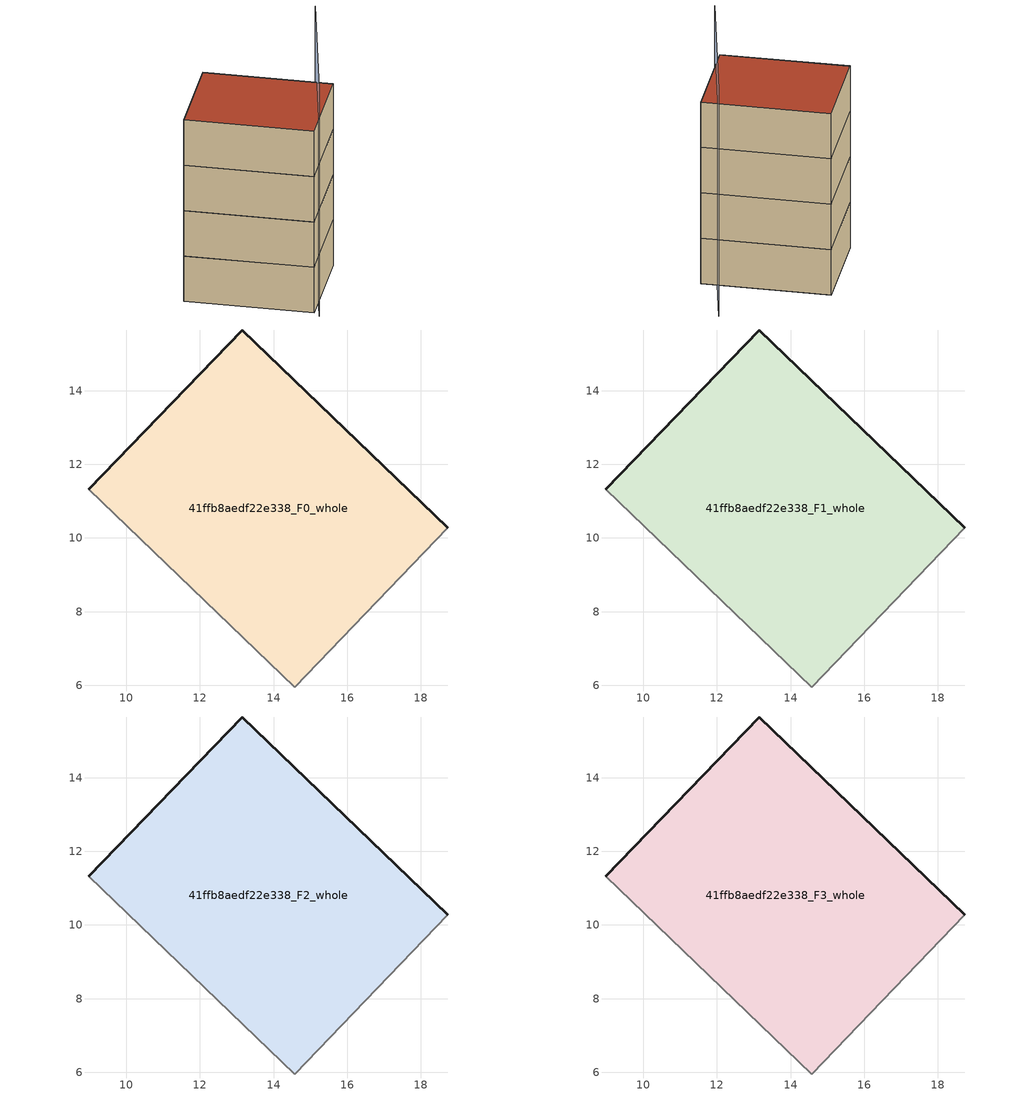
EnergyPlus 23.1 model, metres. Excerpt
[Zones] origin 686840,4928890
41ffb8aedf22e338_F0_whole
 floor ground (EU_floor_Construction): 14.57,5.96 18.72,10.28 13.15,15.64 8.98,11.32 z0
 wall outside (EU_wall_Construction): 8.98,11.32 13.15,15.64 18.72,10.28 z0:3
 wall adiabatic (EU_wall_Construction): 18.72,10.28 14.57,5.96 8.98,11.32 z0:3
41ffb8aedf22e338_F1_whole
 floor to 41ffb8aedf22e338_F0_whole (EU_floor_Construction): 14.57,5.96 18.72,10.28 13.15,15.64 8.98,11.32 z3
 wall outside (EU_wall_Construction): 8.98,11.32 13.15,15.64 18.72,10.28 z3:6
 wall adiabatic (EU_wall_Construction): 18.72,10.28 14.57,5.96 8.98,11.32 z3:6
41ffb8aedf22e338_F2_whole
 floor to 41ffb8aedf22e338_F1_whole (EU_floor_Construction): 14.57,5.96 18.72,10.28 13.15,15.64 8.98,11.32 z6
 wall outside (EU_wall_Construction): 8.98,11.32 13.15,15.64 18.72,10.28 z6:9
 wall adiabatic (EU_wall_Construction): 18.72,10.28 14.57,5.96 8.98,11.32 z6:9
41ffb8aedf22e338_F3_whole
 floor to 41ffb8aedf22e338_F2_whole (EU_floor_Construction): 14.57,5.96 18.72,10.28 13.15,15.64 8.98,11.32 z9
 wall outside (EU_wall_Construction): 8.98,11.32 13.15,15.64 18.72,10.28 z9:12
 wall adiabatic (EU_wall_Construction): 18.72,10.28 14.57,5.96 8.98,11.32 z9:12
 roof outside (EU_roof_Construction): 18.72,10.28 14.57,5.96 8.98,11.32 13.15,15.64 z12
shading: 14.58,5.47 20.05,14.22 z0:15
[Building]
EU S2 Campaign: North Axis=0; Terrain=City; Solar Distribution=FullExterior
[Site:Location]
Bologna: Latitude=44.5; Longitude=11.25; Time Zone=1; Elevation=37
[SizingPeriod:WeatherFileDays]
AnnualSizingPeriod: Begin Month=1; Begin Day of Month=1; End Month=12; End Day of Month=31; Day of Week for Start Day=Monday; Use Weather File Daylight Saving Period=No; Use Weather File Rain and Snow Indicators=No
[MATERIAL]
EU_InternalMass_Material: Roughness=MediumRough; Thickness=0.1; Conductivity=1; Density=1800; Specific Heat=900; Thermal Absorptance=0.9; Solar Absorptance=0.7; Visible Absorptance=0.7
[MATERIAL:NOMASS] Roughness=MediumRough; Thermal Absorptance=0.9; Solar Absorptance=0.7; Visible Absorptance=0.7
Name | Thermal Resistance
EU_wall_NoMass | 0.937881
EU_roof_NoMass | 0.548572
EU_floor_NoMass | 0.71348
[CONSTRUCTION]
EU_wall_Construction: EU_wall_NoMass
EU_roof_Construction: EU_roof_NoMass
EU_floor_Construction: EU_floor_NoMass
EU_InternalMass_Construction: EU_InternalMass_Material
[ZONE] Type=1; Multiplier=1; Ceiling Height=autocalculate; Volume=139.348; Floor Area=autocalculate; Part of Total Floor Area=Yes
41ffb8aedf22e338_F0_whole; 41ffb8aedf22e338_F1_whole; 41ffb8aedf22e338_F2_whole; 41ffb8aedf22e338_F3_whole
[INTERNALMASS] Construction=EU_InternalMass_Construction; Surface Area=46.4493
Name | Zone or ZoneList
41ffb8aedf22e338_F0_whole_EU_InternalMass | 41ffb8aedf22e338_F0_whole
41ffb8aedf22e338_F1_whole_EU_InternalMass | 41ffb8aedf22e338_F1_whole
41ffb8aedf22e338_F2_whole_EU_InternalMass | 41ffb8aedf22e338_F2_whole
41ffb8aedf22e338_F3_whole_EU_InternalMass | 41ffb8aedf22e338_F3_whole
[OTHEREQUIPMENT] Fuel Type=Electricity; Design Level Calculation Method=Watts/Area; Power per Zone Floor Area=1; Fraction Latent=0; Fraction Radiant=0; Fraction Lost=0; Carbon Dioxide Generation Rate=0; EndUse Subcategory=EU_Step8_InternalGains
Name | Zone or ZoneList or Space or SpaceList | Schedule
EU_Step8_InternalGain_41ffb8aedf22e338_F0_whole_f000 | 41ffb8aedf22e338_F0_whole | EU_Step8_GainSchedule_41ffb8aedf22e338_F0_whole_f000
EU_Step8_InternalGain_41ffb8aedf22e338_F1_whole_f000 | 41ffb8aedf22e338_F1_whole | EU_Step8_GainSchedule_41ffb8aedf22e338_F1_whole_f000
EU_Step8_InternalGain_41ffb8aedf22e338_F2_whole_f000 | 41ffb8aedf22e338_F2_whole | EU_Step8_GainSchedule_41ffb8aedf22e338_F2_whole_f000
EU_Step8_InternalGain_41ffb8aedf22e338_F3_whole_f000 | 41ffb8aedf22e338_F3_whole | EU_Step8_GainSchedule_41ffb8aedf22e338_F3_whole_f000
[ZONEVENTILATION:DESIGNFLOWRATE] Schedule=EU_AlwaysOn; Design Flow Rate Calculation Method=AirChanges/Hour; Air Changes per Hour=0.687892; Ventilation Type=Natural; Fan Pressure Rise=0; Fan Total Efficiency=1; Constant Term Coefficient=1; Temperature Term Coefficient=0; Velocity Term Coefficient=0; Velocity Squared Term Coefficient=0; Minimum Indoor Temperature=-100; Maximum Indoor Temperature=100; Delta Temperature=-100; Minimum Outdoor Temperature=-100; Maximum Outdoor Temperature=100; Maximum Wind Speed=40
Name | Zone or ZoneList or Space or SpaceList
EU_ConstantAir_41ffb8aedf22e338_F0_whole | 41ffb8aedf22e338_F0_whole
EU_ConstantAir_41ffb8aedf22e338_F1_whole | 41ffb8aedf22e338_F1_whole
EU_ConstantAir_41ffb8aedf22e338_F2_whole | 41ffb8aedf22e338_F2_whole
EU_ConstantAir_41ffb8aedf22e338_F3_whole | 41ffb8aedf22e338_F3_whole
[HVACTEMPLATE:THERMOSTAT] Constant Heating Setpoint=20; Constant Cooling Setpoint=50
EU_HeatOnly_41ffb8aedf22e338_F0_whole; EU_HeatOnly_41ffb8aedf22e338_F1_whole; EU_HeatOnly_41ffb8aedf22e338_F2_whole; EU_HeatOnly_41ffb8aedf22e338_F3_whole
[HVACTEMPLATE:ZONE:IDEALLOADSAIRSYSTEM] System Availability Schedule=EU_AlwaysOn; Maximum Heating Supply Air Temperature=50; Minimum Cooling Supply Air Temperature=13; Maximum Heating Supply Air Humidity Ratio=0.0156; Minimum Cooling Supply Air Humidity Ratio=0.0077; Heating Limit=NoLimit; Cooling Limit=NoLimit; Heating Availability Schedule=EU_AlwaysOn; Cooling Availability Schedule=EU_CoolingOff; Dehumidification Control Type=ConstantSensibleHeatRatio; Cooling Sensible Heat Ratio=0.7; Dehumidification Setpoint=60; Humidification Control Type=None; Humidification Setpoint=30; Outdoor Air Method=None; Outdoor Air Flow Rate per Person=0.00944; Outdoor Air Flow Rate per Zone Floor Area=0; Outdoor Air Flow Rate per Zone=0; Demand Controlled Ventilation Type=None; Outdoor Air Economizer Type=NoEconomizer; Heat Recovery Type=None; Sensible Heat Recovery Effectiveness=0.7; Latent Heat Recovery Effectiveness=0.65
Name | Template Thermostat
41ffb8aedf22e338_F0_whole | EU_HeatOnly_41ffb8aedf22e338_F0_whole
41ffb8aedf22e338_F1_whole | EU_HeatOnly_41ffb8aedf22e338_F1_whole
41ffb8aedf22e338_F2_whole | EU_HeatOnly_41ffb8aedf22e338_F2_whole
41ffb8aedf22e338_F3_whole | EU_HeatOnly_41ffb8aedf22e338_F3_whole
[SIZING:ZONE] Zone Cooling Design Supply Air Temperature Input Method=SupplyAirTemperature; Zone Cooling Design Supply Air Temperature=13; Zone Heating Design Supply Air Temperature Input Method=SupplyAirTemperature; Zone Heating Design Supply Air Temperature=50; Zone Cooling Design Supply Air Humidity Ratio=0.008; Zone Heating Design Supply Air Humidity Ratio=0.008; Cooling Design Air Flow Method=DesignDay; Cooling Design Air Flow Rate=0; Cooling Minimum Air Flow per Zone Floor Area=0.000762; Cooling Minimum Air Flow=0; Cooling Minimum Air Flow Fraction=0.2; Heating Design Air Flow Method=DesignDay; Heating Design Air Flow Rate=0; Heating Maximum Air Flow per Zone Floor Area=0.002032; Heating Maximum Air Flow=0.141576; Heating Maximum Air Flow Fraction=0.3; Account for Dedicated Outdoor Air System=No; Dedicated Outdoor Air System Control Strategy=NeutralSupplyAir; Dedicated Outdoor Air Low Setpoint Temperature for Design=autosize; Dedicated Outdoor Air High Setpoint Temperature for Design=autosize; Zone Load Sizing Method=Sensible Load Only No Latent Load; Zone Latent Cooling Design Supply Air Humidity Ratio Input Method=HumidityRatioDifference; Zone Cooling Design Supply Air Humidity Ratio Difference=0.005; Zone Latent Heating Design Supply Air Humidity Ratio Input Method=HumidityRatioDifference; Zone Humidification Design Supply Air Humidity Ratio Difference=0.005
41ffb8aedf22e338_F0_whole; 41ffb8aedf22e338_F1_whole; 41ffb8aedf22e338_F2_whole; 41ffb8aedf22e338_F3_whole
[SCHEDULE:CONSTANT]
Name | Hourly Value
EU_AlwaysOn | 1
EU_CoolingOff | 0
[SCHEDULE:FILE] Column Number=1; Rows to Skip at Top=0; Number of Hours of Data=8760; Column Separator=Comma; Interpolate to Timestep=No; Minutes per Item=60; Adjust Schedule for Daylight Savings=Yes
Name | File
EU_Step8_GainSchedule_41ffb8aedf22e338_F0_whole_f000 | ../../schedules/41ffb8aedf22e338/41ffb8aedf22e338_F0_whole_f000_gain.csv
EU_Step8_GainSchedule_41ffb8aedf22e338_F1_whole_f000 | ../../schedules/41ffb8aedf22e338/41ffb8aedf22e338_F1_whole_f000_gain.csv
EU_Step8_GainSchedule_41ffb8aedf22e338_F2_whole_f000 | ../../schedules/41ffb8aedf22e338/41ffb8aedf22e338_F2_whole_f000_gain.csv
EU_Step8_GainSchedule_41ffb8aedf22e338_F3_whole_f000 | ../../schedules/41ffb8aedf22e338/41ffb8aedf22e338_F3_whole_f000_gain.csv
